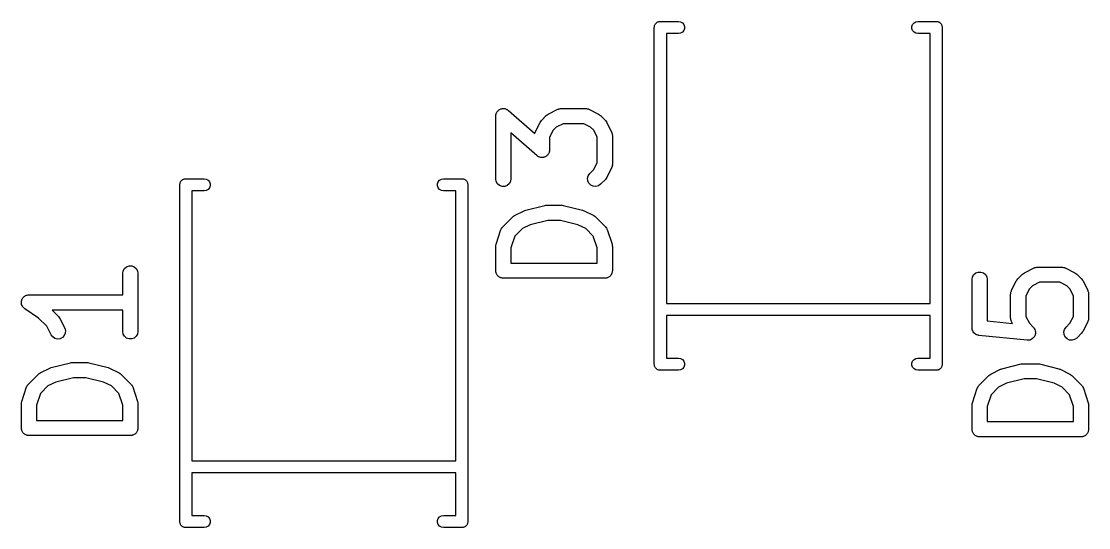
# Model space of a CAD drawing. Extents: x 4 to 27.8, y 3.9 to 24.1.
# Drawn here: x 3.99 to 14.51, y 17.53 to 22.52 of the extents above; entities that cross this region are included whole.
import ezdxf

# ---------------------------------------------------------------- set-up
doc = ezdxf.new("R2010")
doc.units = 0
doc.header["$MEASUREMENT"] = 0
doc.layers.add('BLACK', color=7, linetype='CONTINUOUS')

msp = doc.modelspace()

# ---------------------------------------------------------------- linework, layer by layer
at = {"layer": 'Black'}
for p, q in [((10.231, 22.457), (10.2319, 22.4622)), ((10.231, 19.137), (10.231, 22.457)), ((10.2319, 22.4674), (10.2337, 22.4723)), ((10.2319, 22.4622), (10.2319, 22.4674)), ((10.2337, 22.4723), (10.2346, 22.4775)), ((10.2346, 22.4775), (10.2372, 22.4821)), ((10.2372, 22.4821), (10.239, 22.487)), ((10.239, 22.487), (10.2424, 22.491)), ((10.2424, 22.491), (10.245, 22.4956)), ((10.245, 22.4956), (10.2491, 22.4989)), ((10.2491, 22.4989), (10.2524, 22.503)), ((10.2524, 22.503), (10.257, 22.5056)), ((10.257, 22.5056), (10.261, 22.509)), ((10.261, 22.509), (10.2659, 22.5108)), ((10.2659, 22.5108), (10.2705, 22.5134)), ((10.2705, 22.5134), (10.2757, 22.5143)), ((10.2757, 22.5143), (10.2806, 22.5161)), ((10.2806, 22.5161), (10.2858, 22.5161)), ((10.2858, 22.5161), (10.291, 22.517)), ((10.291, 22.517), (10.471, 22.517)), ((10.471, 22.517), (10.4915, 22.5134)), ((10.4915, 22.5134), (10.5096, 22.503)), ((10.5096, 22.503), (10.523, 22.487)), ((10.523, 22.427), (10.5096, 22.411)), ((10.523, 22.487), (10.5301, 22.4674)), ((10.5301, 22.4466), (10.523, 22.427)), ((10.5301, 22.4674), (10.5301, 22.4466)), ((12.7719, 22.4674), (12.779, 22.487)), ((12.7719, 22.4466), (12.7719, 22.4674)), ((12.779, 22.427), (12.7719, 22.4466)), ((12.779, 22.487), (12.7924, 22.503)), ((12.7924, 22.411), (12.779, 22.427)), ((12.7924, 22.503), (12.8105, 22.5134)), ((12.8105, 22.5134), (12.831, 22.517)), ((12.831, 22.517), (13.011, 22.517)), ((13.011, 22.517), (13.0162, 22.5161)), ((13.0162, 22.5161), (13.0214, 22.5161)), ((13.0214, 22.5161), (13.0263, 22.5143)), ((13.0263, 22.5143), (13.0315, 22.5134)), ((13.0315, 22.5134), (13.0361, 22.5108)), ((13.0361, 22.5108), (13.041, 22.509)), ((13.041, 22.509), (13.045, 22.5056)), ((13.045, 22.5056), (13.0496, 22.503)), ((13.0496, 22.503), (13.0529, 22.4989)), ((13.0529, 22.4989), (13.057, 22.4956)), ((13.057, 22.4956), (13.0596, 22.491)), ((13.0596, 22.491), (13.063, 22.487)), ((13.063, 22.487), (13.0648, 22.4821)), ((13.0648, 22.4821), (13.0674, 22.4775)), ((13.0674, 22.4775), (13.0683, 22.4723)), ((13.0683, 22.4723), (13.0701, 22.4674)), ((13.0701, 22.4674), (13.0701, 22.4622)), ((13.0701, 22.4622), (13.071, 22.457)), ((13.071, 22.457), (13.071, 19.137)), ((10.471, 22.397), (10.351, 22.397)), ((10.351, 22.397), (10.351, 19.737)), ((10.4915, 22.4006), (10.471, 22.397)), ((10.5096, 22.411), (10.4915, 22.4006)), ((12.8105, 22.4006), (12.7924, 22.411)), ((12.831, 22.397), (12.8105, 22.4006)), ((12.951, 22.397), (12.831, 22.397)), ((12.951, 19.737), (12.951, 22.397)), ((8.66838, 21.5827), (8.66965, 21.5899)), ((8.66838, 20.9637), (8.66838, 21.5827)), ((8.66965, 21.5899), (8.66981, 21.5973)), ((8.66981, 21.5973), (8.6719, 21.6027)), ((8.6719, 21.6027), (8.6729, 21.6084)), ((8.6729, 21.6084), (8.67657, 21.6147)), ((8.67657, 21.6147), (8.67922, 21.6216)), ((8.67922, 21.6216), (8.68303, 21.6259)), ((8.68303, 21.6259), (8.68593, 21.6309)), ((8.68593, 21.6309), (8.69154, 21.6356)), ((8.69154, 21.6356), (8.69637, 21.6412)), ((8.69637, 21.6412), (8.70145, 21.6439)), ((8.70145, 21.6439), (8.70588, 21.6477)), ((8.70588, 21.6477), (8.71277, 21.6502)), ((8.71277, 21.6502), (8.71919, 21.6537)), ((8.71919, 21.6537), (8.72491, 21.6546)), ((8.72491, 21.6546), (8.73036, 21.6566)), ((8.73036, 21.6566), (8.73769, 21.6566)), ((8.73769, 21.6566), (8.74493, 21.6577)), ((8.74493, 21.6577), (8.75061, 21.6566)), ((8.75061, 21.6566), (8.7564, 21.6566)), ((8.7564, 21.6566), (8.7633, 21.6541)), ((8.7633, 21.6541), (8.77048, 21.6526)), ((8.77048, 21.6526), (8.77544, 21.6496)), ((8.77544, 21.6496), (8.78088, 21.6477)), ((8.78088, 21.6477), (8.7865, 21.643)), ((8.7865, 21.643), (8.79277, 21.6392)), ((8.79277, 21.6392), (9.05276, 21.4117)), ((9.11892, 21.5405), (9.16654, 21.5881)), ((9.16654, 21.5881), (9.17637, 21.595)), ((9.17637, 21.595), (9.18603, 21.6022)), ((9.18603, 21.6022), (9.28127, 21.6498)), ((9.28127, 21.6498), (9.28541, 21.651)), ((9.28541, 21.651), (9.28916, 21.6532)), ((9.28916, 21.6532), (9.29782, 21.6547)), ((9.29782, 21.6547), (9.30624, 21.6572)), ((9.30624, 21.6572), (9.31055, 21.657)), ((9.31055, 21.657), (9.31481, 21.6577)), ((9.31481, 21.6577), (9.5529, 21.6577)), ((9.5529, 21.6577), (9.55716, 21.657)), ((9.55716, 21.657), (9.56148, 21.6572)), ((9.56148, 21.6572), (9.5699, 21.6547)), ((9.5699, 21.6547), (9.57856, 21.6532)), ((9.57856, 21.6532), (9.5823, 21.651)), ((9.5823, 21.651), (9.58645, 21.6498)), ((9.58645, 21.6498), (9.68168, 21.6022)), ((9.68168, 21.6022), (9.69134, 21.595)), ((9.69134, 21.595), (9.70118, 21.5881)), ((9.70118, 21.5881), (9.74879, 21.5405)), ((9.05725, 21.4258), (9.10487, 21.521)), ((9.10487, 21.521), (9.11203, 21.5307)), ((9.11203, 21.5307), (9.11892, 21.5405)), ((9.264, 21.4735), (9.23359, 21.443)), ((9.33251, 21.5077), (9.264, 21.4735)), ((9.5352, 21.5077), (9.33251, 21.5077)), ((9.60372, 21.4735), (9.5352, 21.5077)), ((9.63412, 21.443), (9.60372, 21.4735)), ((9.74879, 21.5405), (9.75568, 21.5307)), ((9.75568, 21.5307), (9.76284, 21.521)), ((9.76284, 21.521), (9.81046, 21.4258)), ((9.07494, 21.1929), (8.81838, 21.4174)), ((8.81838, 21.4174), (8.81838, 20.9637)), ((9.05276, 21.4117), (9.05386, 21.4179)), ((9.05386, 21.4179), (9.05602, 21.4216)), ((9.05602, 21.4216), (9.05725, 21.4258)), ((9.23359, 21.443), (9.19933, 21.3745)), ((9.19933, 21.3745), (9.19933, 21.2494)), ((9.66838, 21.3745), (9.63412, 21.443)), ((9.66838, 21.1242), (9.66838, 21.3745)), ((9.81046, 21.4258), (9.8117, 21.4216)), ((9.8117, 21.4216), (9.81386, 21.4179)), ((9.81386, 21.4179), (9.81538, 21.4092)), ((9.81538, 21.4092), (9.81789, 21.4008)), ((9.81789, 21.4008), (9.81763, 21.3965)), ((9.81763, 21.3965), (9.81838, 21.3922)), ((9.81838, 21.3922), (9.81838, 21.1065)), ((9.08122, 21.1891), (9.07494, 21.1929)), ((9.08683, 21.1844), (9.08122, 21.1891)), ((9.09227, 21.1824), (9.08683, 21.1844)), ((9.09723, 21.1794), (9.09227, 21.1824)), ((9.10442, 21.178), (9.09723, 21.1794)), ((9.11131, 21.1755), (9.10442, 21.178)), ((9.1171, 21.1755), (9.11131, 21.1755)), ((9.12278, 21.1744), (9.1171, 21.1755)), ((9.13002, 21.1755), (9.12278, 21.1744)), ((9.13736, 21.1755), (9.13002, 21.1755)), ((9.1428, 21.1775), (9.13736, 21.1755)), ((9.14852, 21.1784), (9.1428, 21.1775)), ((9.15495, 21.1819), (9.14852, 21.1784)), ((9.16183, 21.1844), (9.15495, 21.1819)), ((9.16626, 21.1881), (9.16183, 21.1844)), ((9.17134, 21.1909), (9.16626, 21.1881)), ((9.17618, 21.1965), (9.17134, 21.1909)), ((9.18179, 21.2012), (9.17618, 21.1965)), ((9.18468, 21.2062), (9.18179, 21.2012)), ((9.1885, 21.2105), (9.18468, 21.2062)), ((9.19115, 21.2174), (9.1885, 21.2105)), ((9.19481, 21.2237), (9.19115, 21.2174)), ((9.19581, 21.2294), (9.19481, 21.2237)), ((9.19791, 21.2348), (9.19581, 21.2294)), ((9.19806, 21.2422), (9.19791, 21.2348)), ((9.19933, 21.2494), (9.19806, 21.2422)), ((9.59511, 21.0167), (9.63412, 21.0557)), ((9.63412, 21.0557), (9.66838, 21.1242)), ((9.81046, 21.073), (9.76284, 20.9777)), ((9.8117, 21.0771), (9.81046, 21.073)), ((9.81386, 21.0809), (9.8117, 21.0771)), ((9.81538, 21.0895), (9.81386, 21.0809)), ((9.81789, 21.0979), (9.81538, 21.0895)), ((9.81838, 21.1065), (9.81763, 21.1023)), ((9.81763, 21.1023), (9.81789, 21.0979)), ((5.56441, 20.94), (5.56704, 20.9446)), ((5.56704, 20.9446), (5.57106, 20.9479)), ((5.57106, 20.9479), (5.57443, 20.952)), ((5.57443, 20.952), (5.57898, 20.9546)), ((5.57898, 20.9546), (5.583, 20.958)), ((5.583, 20.958), (5.58793, 20.9598)), ((5.58793, 20.9598), (5.59248, 20.9624)), ((5.59248, 20.9624), (5.59765, 20.9633)), ((5.59765, 20.9633), (5.60258, 20.9651)), ((5.60258, 20.9651), (5.60783, 20.9651)), ((5.60783, 20.9651), (5.613, 20.966)), ((5.613, 20.966), (5.793, 20.966)), ((5.793, 20.966), (5.81352, 20.9624)), ((5.81352, 20.9624), (5.83157, 20.952)), ((5.83157, 20.952), (5.84496, 20.936)), ((8.10104, 20.936), (8.11443, 20.952)), ((8.11443, 20.952), (8.13248, 20.9624)), ((8.13248, 20.9624), (8.153, 20.966)), ((8.153, 20.966), (8.333, 20.966)), ((8.333, 20.966), (8.33817, 20.9651)), ((8.33817, 20.9651), (8.34342, 20.9651)), ((8.34342, 20.9651), (8.34835, 20.9633)), ((8.34835, 20.9633), (8.35352, 20.9624)), ((8.35352, 20.9624), (8.35807, 20.9598)), ((8.35807, 20.9598), (8.363, 20.958)), ((8.363, 20.958), (8.36702, 20.9546)), ((8.36702, 20.9546), (8.37157, 20.952)), ((8.37157, 20.952), (8.37494, 20.9479)), ((8.37494, 20.9479), (8.37896, 20.9446)), ((8.37896, 20.9446), (8.38159, 20.94)), ((8.6729, 20.938), (8.66838, 20.9637)), ((8.81838, 20.9637), (8.81386, 20.938)), ((9.57343, 20.9702), (9.58017, 20.9954)), ((9.5757, 20.9443), (9.57343, 20.9702)), ((9.58671, 20.9206), (9.5757, 20.9443)), ((9.58017, 20.9954), (9.59511, 21.0167)), ((9.74879, 20.9583), (9.70118, 20.9106)), ((9.75568, 20.9681), (9.74879, 20.9583)), ((9.76284, 20.9777), (9.75568, 20.9681)), ((5.553, 20.906), (5.55391, 20.9112)), ((5.553, 17.586), (5.553, 20.906)), ((5.55391, 20.9164), (5.55571, 20.9213)), ((5.55391, 20.9112), (5.55391, 20.9164)), ((5.55571, 20.9213), (5.55662, 20.9265)), ((5.55662, 20.9265), (5.55924, 20.9311)), ((5.55924, 20.9311), (5.56104, 20.936)), ((5.56104, 20.936), (5.56441, 20.94)), ((5.793, 20.846), (5.673, 20.846)), ((5.673, 20.846), (5.673, 18.186)), ((5.81352, 20.8496), (5.793, 20.846)), ((5.83157, 20.86), (5.81352, 20.8496)), ((5.84496, 20.876), (5.83157, 20.86)), ((5.84496, 20.936), (5.85209, 20.9164)), ((5.85209, 20.8956), (5.84496, 20.876)), ((5.85209, 20.9164), (5.85209, 20.8956)), ((8.09391, 20.9164), (8.10104, 20.936)), ((8.09391, 20.8956), (8.09391, 20.9164)), ((8.10104, 20.876), (8.09391, 20.8956)), ((8.11443, 20.86), (8.10104, 20.876)), ((8.13248, 20.8496), (8.11443, 20.86)), ((8.153, 20.846), (8.13248, 20.8496)), ((8.273, 20.846), (8.153, 20.846)), ((8.273, 18.186), (8.273, 20.846)), ((8.38159, 20.94), (8.38496, 20.936)), ((8.38496, 20.936), (8.38676, 20.9311)), ((8.38676, 20.9311), (8.38938, 20.9265)), ((8.38938, 20.9265), (8.39029, 20.9213)), ((8.39029, 20.9213), (8.39209, 20.9164)), ((8.39209, 20.9164), (8.39209, 20.9112)), ((8.39209, 20.9112), (8.393, 20.906)), ((8.393, 20.906), (8.393, 17.586)), ((8.68593, 20.9155), (8.6729, 20.938)), ((8.70588, 20.8987), (8.68593, 20.9155)), ((8.73036, 20.8898), (8.70588, 20.8987)), ((8.7564, 20.8898), (8.73036, 20.8898)), ((8.78088, 20.8987), (8.7564, 20.8898)), ((8.80083, 20.9155), (8.78088, 20.8987)), ((8.81386, 20.938), (8.80083, 20.9155)), ((9.60512, 20.9022), (9.58671, 20.9206)), ((9.62873, 20.8912), (9.60512, 20.9022)), ((9.65468, 20.889), (9.62873, 20.8912)), ((9.67984, 20.8957), (9.65468, 20.889)), ((9.70118, 20.9106), (9.67984, 20.8957)), ((8.8527, 20.6022), (8.94793, 20.6498)), ((8.94793, 20.6498), (8.9558, 20.6521)), ((8.9558, 20.6521), (8.96329, 20.6555)), ((8.96329, 20.6555), (9.15376, 20.7031)), ((9.15376, 20.7031), (9.16292, 20.7037)), ((9.16292, 20.7037), (9.17195, 20.7053)), ((9.17195, 20.7053), (9.31481, 20.7053)), ((9.31481, 20.7053), (9.32385, 20.7037)), ((9.32385, 20.7037), (9.333, 20.7031)), ((9.333, 20.7031), (9.52348, 20.6555)), ((9.52348, 20.6555), (9.53097, 20.6521)), ((9.53097, 20.6521), (9.53883, 20.6498)), ((9.53883, 20.6498), (9.63406, 20.6022)), ((8.73797, 20.4929), (8.8332, 20.5881)), ((8.8332, 20.5881), (8.84305, 20.595)), ((8.84305, 20.595), (8.8527, 20.6022)), ((9.18119, 20.5553), (9.00765, 20.512)), ((9.30558, 20.5553), (9.18119, 20.5553)), ((9.47911, 20.512), (9.30558, 20.5553)), ((9.63406, 20.6022), (9.64372, 20.595)), ((9.64372, 20.595), (9.65356, 20.5881)), ((9.65356, 20.5881), (9.74879, 20.4929)), ((8.67223, 20.3207), (8.71985, 20.4636)), ((8.71985, 20.4636), (8.72191, 20.4674)), ((8.72191, 20.4674), (8.72303, 20.4716)), ((8.72303, 20.4716), (8.72806, 20.4787)), ((8.72806, 20.4787), (8.73225, 20.4865)), ((8.73225, 20.4865), (8.73549, 20.4893)), ((8.73549, 20.4893), (8.73797, 20.4929)), ((8.93066, 20.4735), (8.85655, 20.3993)), ((9.00765, 20.512), (8.93066, 20.4735)), ((9.5561, 20.4735), (9.47911, 20.512)), ((9.63021, 20.3993), (9.5561, 20.4735)), ((9.74879, 20.4929), (9.75127, 20.4893)), ((9.75127, 20.4893), (9.75451, 20.4865)), ((9.75451, 20.4865), (9.75869, 20.4788)), ((9.75869, 20.4788), (9.76374, 20.4716)), ((9.76374, 20.4716), (9.76486, 20.4674)), ((9.76486, 20.4674), (9.76691, 20.4636)), ((9.76691, 20.4636), (9.81453, 20.3207)), ((8.67047, 20.3088), (8.67223, 20.3207)), ((8.85655, 20.3993), (8.81838, 20.2848)), ((9.66838, 20.2848), (9.63021, 20.3993)), ((9.81453, 20.3207), (9.81629, 20.3088)), ((8.66838, 20.297), (8.67047, 20.3088)), ((8.66838, 20.0589), (8.66838, 20.297)), ((8.81838, 20.2848), (8.81838, 20.1339)), ((9.66838, 20.1339), (9.66838, 20.2848)), ((9.81629, 20.3088), (9.81838, 20.297)), ((9.81838, 20.297), (9.81838, 20.0589)), ((5.02788, 20.0967), (5.05236, 20.1056)), ((5.05236, 20.1056), (5.07841, 20.1056)), ((5.07841, 20.1056), (5.10288, 20.0967)), ((8.81838, 20.1339), (9.66838, 20.1339)), ((4.99038, 20.0317), (4.9949, 20.0574)), ((4.99038, 19.821), (4.99038, 20.0317)), ((4.9949, 20.0574), (5.00793, 20.0799)), ((5.00793, 20.0799), (5.02788, 20.0967)), ((5.10288, 20.0967), (5.12283, 20.0799)), ((5.12283, 20.0799), (5.13586, 20.0574)), ((5.13586, 20.0574), (5.14038, 20.0317)), ((5.14038, 20.0317), (5.14038, 19.4603)), ((8.66952, 20.0524), (8.66838, 20.0589)), ((8.66952, 20.0459), (8.66952, 20.0524)), ((8.67176, 20.0397), (8.66952, 20.0459)), ((8.6729, 20.0333), (8.67176, 20.0397)), ((8.67619, 20.0276), (8.6729, 20.0333)), ((8.67843, 20.0214), (8.67619, 20.0276)), ((8.68265, 20.0164), (8.67843, 20.0214)), ((8.68593, 20.0107), (8.68265, 20.0164)), ((8.69095, 20.0065), (8.68593, 20.0107)), ((8.69517, 20.0015), (8.69095, 20.0065)), ((8.70085, 19.9982), (8.69517, 20.0015)), ((8.70588, 19.994), (8.70085, 19.9982)), ((9.78591, 19.9982), (9.78088, 19.994)), ((9.79159, 20.0015), (9.78591, 19.9982)), ((9.79581, 20.0065), (9.79159, 20.0015)), ((9.80083, 20.0107), (9.79581, 20.0065)), ((9.80411, 20.0164), (9.80083, 20.0107)), ((9.80833, 20.0214), (9.80411, 20.0164)), ((9.81058, 20.0276), (9.80833, 20.0214)), ((9.81386, 20.0333), (9.81058, 20.0276)), ((9.815, 20.0397), (9.81386, 20.0333)), ((9.81724, 20.0459), (9.815, 20.0397)), ((9.81838, 20.0589), (9.81724, 20.0524)), ((9.81724, 20.0524), (9.81724, 20.0459)), ((13.3644, 19.9721), (13.3689, 19.9977)), ((13.3689, 19.9977), (13.3819, 20.0203)), ((13.3819, 20.0203), (13.4019, 20.037)), ((13.4019, 20.037), (13.4264, 20.046)), ((13.4264, 20.046), (13.4524, 20.046)), ((13.4524, 20.046), (13.4769, 20.037)), ((13.4769, 20.037), (13.4968, 20.0203)), ((13.4968, 20.0203), (13.5099, 19.9977)), ((13.5099, 19.9977), (13.5144, 19.9721)), ((13.8149, 19.9775), (13.8625, 20.0251)), ((13.8625, 20.0251), (13.8724, 20.032)), ((13.8724, 20.032), (13.882, 20.0392)), ((13.882, 20.0392), (13.9773, 20.0868)), ((13.9773, 20.0868), (13.9814, 20.088)), ((13.9814, 20.088), (13.9852, 20.0902)), ((13.9852, 20.0902), (13.9938, 20.0917)), ((13.9938, 20.0917), (14.0022, 20.0942)), ((14.0022, 20.0942), (14.0066, 20.094)), ((14.0066, 20.094), (14.0108, 20.0947)), ((14.0108, 20.0947), (14.2489, 20.0947)), ((14.2489, 20.0947), (14.2532, 20.094)), ((14.2532, 20.094), (14.2575, 20.0942)), ((14.2575, 20.0942), (14.2659, 20.0917)), ((14.2659, 20.0917), (14.2746, 20.0902)), ((14.2746, 20.0902), (14.2783, 20.088)), ((14.2783, 20.088), (14.2824, 20.0868)), ((14.2824, 20.0868), (14.3777, 20.0392)), ((14.3777, 20.0392), (14.3873, 20.032)), ((14.3873, 20.032), (14.3972, 20.0251)), ((14.3972, 20.0251), (14.4448, 19.9775)), ((8.71205, 19.9917), (8.70588, 19.994)), ((8.71773, 19.9884), (8.71205, 19.9917)), ((8.72419, 19.9873), (8.71773, 19.9884)), ((8.73036, 19.985), (8.72419, 19.9873)), ((8.73692, 19.985), (8.73036, 19.985)), ((8.74338, 19.9839), (8.73692, 19.985)), ((9.74338, 19.9839), (8.74338, 19.9839)), ((9.74984, 19.985), (9.74338, 19.9839)), ((9.7564, 19.985), (9.74984, 19.985)), ((9.76257, 19.9873), (9.7564, 19.985)), ((9.76903, 19.9884), (9.76257, 19.9873)), ((9.77471, 19.9917), (9.76903, 19.9884)), ((9.78088, 19.994), (9.77471, 19.9917)), ((13.3644, 19.4959), (13.3644, 19.9721)), ((13.5144, 19.9721), (13.5144, 19.5638)), ((13.7533, 19.8628), (13.8009, 19.958)), ((13.8009, 19.958), (13.808, 19.9677)), ((13.808, 19.9677), (13.8149, 19.9775)), ((13.96, 19.9105), (13.9296, 19.8801)), ((14.0285, 19.9447), (13.96, 19.9105)), ((14.2312, 19.9447), (14.0285, 19.9447)), ((14.2997, 19.9105), (14.2312, 19.9447)), ((14.3301, 19.8801), (14.2997, 19.9105)), ((14.4448, 19.9775), (14.4517, 19.9677)), ((14.4517, 19.9677), (14.4588, 19.958)), ((14.4588, 19.958), (14.5065, 19.8628)), ((4.00043, 19.7835), (4.00618, 19.7904)), ((4.00618, 19.7904), (4.01115, 19.7978)), ((4.01115, 19.7978), (4.0145, 19.8003)), ((4.0145, 19.8003), (4.01717, 19.8035)), ((4.01717, 19.8035), (4.02492, 19.8079)), ((4.02492, 19.8079), (4.03214, 19.8132)), ((4.03214, 19.8132), (4.03613, 19.8144)), ((4.03613, 19.8144), (4.03973, 19.8165)), ((4.03973, 19.8165), (4.04855, 19.818)), ((4.04855, 19.818), (4.05714, 19.8205)), ((4.05714, 19.8205), (4.06128, 19.8203)), ((4.06128, 19.8203), (4.06538, 19.821)), ((4.06538, 19.821), (4.99038, 19.821)), ((13.7453, 19.8292), (13.7461, 19.8335)), ((13.7453, 19.5911), (13.7453, 19.8292)), ((13.7458, 19.8378), (13.7483, 19.8462)), ((13.7461, 19.8335), (13.7458, 19.8378)), ((13.7483, 19.8462), (13.7499, 19.8549)), ((13.7499, 19.8549), (13.752, 19.8586)), ((13.752, 19.8586), (13.7533, 19.8628)), ((13.9296, 19.8801), (13.8953, 19.8115)), ((13.8953, 19.8115), (13.8953, 19.6088)), ((14.3644, 19.8115), (14.3301, 19.8801)), ((14.3644, 19.6088), (14.3644, 19.8115)), ((14.5065, 19.8628), (14.5077, 19.8586)), ((14.5077, 19.8586), (14.5099, 19.8549)), ((14.5099, 19.8549), (14.5114, 19.8462)), ((14.5114, 19.8462), (14.5139, 19.8378)), ((14.5139, 19.8378), (14.5136, 19.8335)), ((14.5136, 19.8335), (14.5144, 19.8292)), ((14.5144, 19.8292), (14.5144, 19.5911)), ((3.99054, 19.7508), (3.99152, 19.7549)), ((3.99152, 19.7419), (3.99054, 19.7508)), ((3.99152, 19.759), (3.99458, 19.7674)), ((3.99152, 19.7549), (3.99152, 19.759)), ((3.99152, 19.733), (3.99152, 19.7419)), ((3.99294, 19.7291), (3.99152, 19.733)), ((3.9934, 19.7249), (3.99294, 19.7291)), ((3.99737, 19.7169), (3.9934, 19.7249)), ((3.99458, 19.7674), (3.9967, 19.7761)), ((3.9967, 19.7761), (3.99901, 19.7796)), ((4.00043, 19.7085), (3.99737, 19.7169)), ((3.99901, 19.7796), (4.00043, 19.7835)), ((4.0031, 19.7053), (4.00043, 19.7085)), ((4.00494, 19.7016), (4.0031, 19.7053)), ((4.01142, 19.6954), (4.00494, 19.7016)), ((4.01717, 19.6885), (4.01142, 19.6954)), ((4.02077, 19.6865), (4.01717, 19.6885)), ((4.02378, 19.6836), (4.02077, 19.6865)), ((4.16046, 19.5925), (4.02378, 19.6836)), ((10.351, 19.737), (12.951, 19.737)), ((4.24184, 19.5111), (4.16046, 19.5925)), ((4.99038, 19.671), (4.29407, 19.671)), ((4.29407, 19.671), (4.35651, 19.6086)), ((4.35651, 19.6086), (4.3634, 19.5987)), ((4.3634, 19.5987), (4.37056, 19.5891)), ((4.37056, 19.5891), (4.41818, 19.4938)), ((4.99038, 19.4603), (4.99038, 19.671)), ((12.951, 19.617), (10.351, 19.617)), ((10.351, 19.617), (10.351, 19.197)), ((12.951, 19.197), (12.951, 19.617)), ((13.7461, 19.5869), (13.7453, 19.5911)), ((13.7458, 19.5826), (13.7461, 19.5869)), ((13.7483, 19.5741), (13.7458, 19.5826)), ((13.8953, 19.6088), (13.9296, 19.5403)), ((14.3301, 19.5403), (14.3644, 19.6088)), ((14.5139, 19.5826), (14.5114, 19.5741)), ((14.5144, 19.5911), (14.5136, 19.5869)), ((14.5136, 19.5869), (14.5139, 19.5826)), ((4.28401, 19.4267), (4.24184, 19.5111)), ((4.41818, 19.4938), (4.4256, 19.4689)), ((13.3649, 19.4931), (13.3644, 19.4959)), ((13.3646, 19.4903), (13.3649, 19.4931)), ((13.3671, 19.4804), (13.3646, 19.4903)), ((13.3689, 19.4703), (13.3671, 19.4804)), ((13.3703, 19.4678), (13.3689, 19.4703)), ((13.5144, 19.5638), (13.7626, 19.539)), ((13.7499, 19.5655), (13.7483, 19.5741)), ((13.752, 19.5617), (13.7499, 19.5655)), ((13.7533, 19.5576), (13.752, 19.5617)), ((13.7626, 19.539), (13.7533, 19.5576)), ((13.9296, 19.5403), (13.9686, 19.5013)), ((13.9686, 19.5013), (13.9689, 19.5009)), ((13.9689, 19.5009), (13.9693, 19.5007)), ((13.9693, 19.5007), (13.9763, 19.4903)), ((13.9763, 19.4903), (13.9835, 19.48)), ((13.9835, 19.48), (13.9837, 19.4795)), ((13.9837, 19.4795), (13.9839, 19.4791)), ((13.9839, 19.4791), (13.987, 19.4669)), ((14.2694, 19.4548), (14.2762, 19.48)), ((14.2762, 19.48), (14.2911, 19.5013)), ((14.2911, 19.5013), (14.3301, 19.5403)), ((14.5065, 19.5576), (14.4588, 19.4624)), ((14.5077, 19.5617), (14.5065, 19.5576)), ((14.5099, 19.5655), (14.5077, 19.5617)), ((14.5114, 19.5741), (14.5099, 19.5655)), ((4.29953, 19.4058), (4.28401, 19.4267)), ((4.32127, 19.3915), (4.29953, 19.4058)), ((4.3466, 19.3854), (4.32127, 19.3915)), ((4.37248, 19.3884), (4.3466, 19.3854)), ((4.39578, 19.4), (4.37248, 19.3884)), ((4.41368, 19.419), (4.39578, 19.4)), ((4.42404, 19.4429), (4.41368, 19.419)), ((4.4256, 19.4689), (4.42404, 19.4429)), ((4.9949, 19.4346), (4.99038, 19.4603)), ((5.00793, 19.4121), (4.9949, 19.4346)), ((5.02788, 19.3953), (5.00793, 19.4121)), ((5.05236, 19.3864), (5.02788, 19.3953)), ((5.07841, 19.3864), (5.05236, 19.3864)), ((5.10288, 19.3953), (5.07841, 19.3864)), ((5.12283, 19.4121), (5.10288, 19.3953)), ((5.13586, 19.4346), (5.12283, 19.4121)), ((5.14038, 19.4603), (5.13586, 19.4346)), ((13.371, 19.4651), (13.3703, 19.4678)), ((13.3768, 19.4566), (13.371, 19.4651)), ((13.3819, 19.4477), (13.3768, 19.4566)), ((13.3841, 19.4459), (13.3819, 19.4477)), ((13.3857, 19.4435), (13.3841, 19.4459)), ((13.394, 19.4375), (13.3857, 19.4435)), ((13.4019, 19.431), (13.394, 19.4375)), ((13.4045, 19.43), (13.4019, 19.431)), ((13.4068, 19.4283), (13.4045, 19.43)), ((13.4167, 19.4256), (13.4068, 19.4283)), ((13.4264, 19.422), (13.4167, 19.4256)), ((13.4292, 19.422), (13.4264, 19.422)), ((13.4319, 19.4213), (13.4292, 19.422)), ((13.9081, 19.3737), (13.4319, 19.4213)), ((13.9086, 19.3737), (13.9081, 19.3737)), ((13.909, 19.3736), (13.9086, 19.3737)), ((13.9215, 19.3747), (13.909, 19.3736)), ((13.9341, 19.3756), (13.9215, 19.3747)), ((13.9345, 19.3758), (13.9341, 19.3756)), ((13.935, 19.3758), (13.9345, 19.3758)), ((13.9464, 19.3811), (13.935, 19.3758)), ((13.9578, 19.3863), (13.9464, 19.3811)), ((13.9582, 19.3866), (13.9578, 19.3863)), ((13.9586, 19.3868), (13.9582, 19.3866)), ((13.9675, 19.3958), (13.9586, 19.3868)), ((13.9765, 19.4045), (13.9675, 19.3958)), ((13.9767, 19.4049), (13.9765, 19.4045)), ((13.977, 19.4053), (13.9767, 19.4049)), ((13.9823, 19.4167), (13.977, 19.4053)), ((13.9878, 19.428), (13.9823, 19.4167)), ((13.987, 19.4669), (13.9903, 19.4548)), ((13.988, 19.4289), (13.9878, 19.4284)), ((13.9878, 19.4284), (13.9878, 19.428)), ((13.9891, 19.4413), (13.988, 19.4289)), ((13.9904, 19.4539), (13.9891, 19.4413)), ((13.9903, 19.4548), (13.9902, 19.4544)), ((13.9902, 19.4544), (13.9904, 19.4539)), ((14.2717, 19.4289), (14.2694, 19.4548)), ((14.2827, 19.4053), (14.2717, 19.4289)), ((14.3011, 19.3868), (14.2827, 19.4053)), ((14.3247, 19.3758), (14.3011, 19.3868)), ((14.3507, 19.3736), (14.3247, 19.3758)), ((14.3758, 19.3803), (14.3507, 19.3736)), ((14.3972, 19.3953), (14.3758, 19.3803)), ((14.4448, 19.4429), (14.3972, 19.3953)), ((14.4517, 19.4527), (14.4448, 19.4429)), ((14.4588, 19.4624), (14.4517, 19.4527)), ((4.48492, 19.1527), (4.49395, 19.1543)), ((4.49395, 19.1543), (4.63681, 19.1543)), ((4.63681, 19.1543), (4.64585, 19.1527)), ((10.351, 19.197), (10.471, 19.197)), ((10.471, 19.197), (10.4915, 19.1934)), ((10.4915, 19.1934), (10.5096, 19.183)), ((10.5096, 19.183), (10.523, 19.167)), ((10.523, 19.167), (10.5301, 19.1474)), ((12.7719, 19.1474), (12.779, 19.167)), ((12.779, 19.167), (12.7924, 19.183)), ((12.7924, 19.183), (12.8105, 19.1934)), ((12.8105, 19.1934), (12.831, 19.197)), ((12.831, 19.197), (12.951, 19.197)), ((4.16505, 19.044), (4.1747, 19.0512)), ((4.1747, 19.0512), (4.26993, 19.0988)), ((4.26993, 19.0988), (4.2778, 19.1011)), ((4.2778, 19.1011), (4.28529, 19.1045)), ((4.28529, 19.1045), (4.47576, 19.1521)), ((4.47576, 19.1521), (4.48492, 19.1527)), ((4.64585, 19.1527), (4.655, 19.1521)), ((4.655, 19.1521), (4.84548, 19.1045)), ((4.84548, 19.1045), (4.85297, 19.1011)), ((4.85297, 19.1011), (4.86083, 19.0988)), ((4.86083, 19.0988), (4.95606, 19.0512)), ((4.95606, 19.0512), (4.96572, 19.044)), ((10.2319, 19.1318), (10.231, 19.137)), ((10.2319, 19.1266), (10.2319, 19.1318)), ((10.2337, 19.1217), (10.2319, 19.1266)), ((10.2346, 19.1165), (10.2337, 19.1217)), ((10.2372, 19.1119), (10.2346, 19.1165)), ((10.239, 19.107), (10.2372, 19.1119)), ((10.2424, 19.103), (10.239, 19.107)), ((10.245, 19.0984), (10.2424, 19.103)), ((10.2491, 19.0951), (10.245, 19.0984)), ((10.2524, 19.091), (10.2491, 19.0951)), ((10.257, 19.0884), (10.2524, 19.091)), ((10.261, 19.085), (10.257, 19.0884)), ((10.2659, 19.0832), (10.261, 19.085)), ((10.2705, 19.0806), (10.2659, 19.0832)), ((10.2757, 19.0797), (10.2705, 19.0806)), ((10.2806, 19.0779), (10.2757, 19.0797)), ((10.2858, 19.0779), (10.2806, 19.0779)), ((10.291, 19.077), (10.2858, 19.0779)), ((10.471, 19.077), (10.291, 19.077)), ((10.4915, 19.0806), (10.471, 19.077)), ((10.5096, 19.091), (10.4915, 19.0806)), ((10.523, 19.107), (10.5096, 19.091)), ((10.5301, 19.1266), (10.523, 19.107)), ((10.5301, 19.1474), (10.5301, 19.1266)), ((12.7719, 19.1266), (12.7719, 19.1474)), ((12.779, 19.107), (12.7719, 19.1266)), ((12.7924, 19.091), (12.779, 19.107)), ((12.8105, 19.0806), (12.7924, 19.091)), ((12.831, 19.077), (12.8105, 19.0806)), ((13.011, 19.077), (12.831, 19.077)), ((13.0162, 19.0779), (13.011, 19.077)), ((13.0214, 19.0779), (13.0162, 19.0779)), ((13.0263, 19.0797), (13.0214, 19.0779)), ((13.0315, 19.0806), (13.0263, 19.0797)), ((13.0361, 19.0832), (13.0315, 19.0806)), ((13.041, 19.085), (13.0361, 19.0832)), ((13.045, 19.0884), (13.041, 19.085)), ((13.0496, 19.091), (13.045, 19.0884)), ((13.0529, 19.0951), (13.0496, 19.091)), ((13.057, 19.0984), (13.0529, 19.0951)), ((13.0596, 19.103), (13.057, 19.0984)), ((13.063, 19.107), (13.0596, 19.103)), ((13.0648, 19.1119), (13.063, 19.107)), ((13.0674, 19.1165), (13.0648, 19.1119)), ((13.0683, 19.1217), (13.0674, 19.1165)), ((13.0701, 19.1266), (13.0683, 19.1217)), ((13.071, 19.137), (13.0701, 19.1318)), ((13.0701, 19.1318), (13.0701, 19.1266)), ((13.5487, 19.0392), (13.6439, 19.0868)), ((13.6439, 19.0868), (13.6518, 19.0891)), ((13.6518, 19.0891), (13.6593, 19.0925)), ((13.6593, 19.0925), (13.8498, 19.1401)), ((13.8498, 19.1401), (13.8589, 19.1407)), ((13.8589, 19.1407), (13.868, 19.1423)), ((13.868, 19.1423), (14.0108, 19.1423)), ((14.0108, 19.1423), (14.0198, 19.1407)), ((14.0198, 19.1407), (14.029, 19.1401)), ((14.029, 19.1401), (14.2195, 19.0925)), ((14.2195, 19.0925), (14.227, 19.0891)), ((14.227, 19.0891), (14.2348, 19.0868)), ((14.2348, 19.0868), (14.3301, 19.0392)), ((4.05997, 18.9419), (4.1552, 19.0371)), ((4.1552, 19.0371), (4.16505, 19.044)), ((4.32965, 18.961), (4.25266, 18.9225)), ((4.50319, 19.0043), (4.32965, 18.961)), ((4.62758, 19.0043), (4.50319, 19.0043)), ((4.80111, 18.961), (4.62758, 19.0043)), ((4.8781, 18.9225), (4.80111, 18.961)), ((4.96572, 19.044), (4.97556, 19.0371)), ((4.97556, 19.0371), (5.07079, 18.9419)), ((13.434, 18.9299), (13.5292, 19.0251)), ((13.5292, 19.0251), (13.539, 19.032)), ((13.539, 19.032), (13.5487, 19.0392)), ((13.7037, 18.949), (13.6267, 18.9105)), ((13.8772, 18.9923), (13.7037, 18.949)), ((14.0016, 18.9923), (13.8772, 18.9923)), ((14.1751, 18.949), (14.0016, 18.9923)), ((14.2521, 18.9105), (14.1751, 18.949)), ((14.3301, 19.0392), (14.3397, 19.032)), ((14.3397, 19.032), (14.3496, 19.0251)), ((14.3496, 19.0251), (14.4448, 18.9299)), ((3.99423, 18.7697), (4.04185, 18.9126)), ((4.04185, 18.9126), (4.04391, 18.9164)), ((4.04391, 18.9164), (4.04503, 18.9206)), ((4.04503, 18.9206), (4.05007, 18.9277)), ((4.05007, 18.9277), (4.05425, 18.9355)), ((4.05425, 18.9355), (4.05749, 18.9383)), ((4.05749, 18.9383), (4.05997, 18.9419)), ((4.17855, 18.8483), (4.14038, 18.7338)), ((4.25266, 18.9225), (4.17855, 18.8483)), ((4.95221, 18.8483), (4.8781, 18.9225)), ((4.99038, 18.7338), (4.95221, 18.8483)), ((5.07079, 18.9419), (5.07327, 18.9383)), ((5.07327, 18.9383), (5.07651, 18.9355)), ((5.07651, 18.9355), (5.08069, 18.9278)), ((5.08069, 18.9278), (5.08574, 18.9206)), ((5.08574, 18.9206), (5.08686, 18.9164)), ((5.08686, 18.9164), (5.08891, 18.9126)), ((5.08891, 18.9126), (5.13653, 18.7697)), ((13.3682, 18.7577), (13.4158, 18.9006)), ((13.4158, 18.9006), (13.4179, 18.9044)), ((13.4179, 18.9044), (13.419, 18.9086)), ((13.419, 18.9086), (13.4241, 18.9157)), ((13.4241, 18.9157), (13.4283, 18.9235)), ((13.4283, 18.9235), (13.4315, 18.9263)), ((13.4315, 18.9263), (13.434, 18.9299)), ((13.6267, 18.9105), (13.5526, 18.8363)), ((14.3262, 18.8363), (14.2521, 18.9105)), ((14.4448, 18.9299), (14.4473, 18.9263)), ((14.4473, 18.9263), (14.4505, 18.9235)), ((14.4505, 18.9235), (14.4547, 18.9158)), ((14.4547, 18.9158), (14.4597, 18.9086)), ((14.4597, 18.9086), (14.4609, 18.9044)), ((14.4609, 18.9044), (14.4629, 18.9006)), ((14.4629, 18.9006), (14.5105, 18.7577)), ((3.99038, 18.746), (3.99247, 18.7578)), ((3.99038, 18.5079), (3.99038, 18.746)), ((3.99247, 18.7578), (3.99423, 18.7697)), ((4.14038, 18.7338), (4.14038, 18.5829)), ((4.99038, 18.5829), (4.99038, 18.7338)), ((5.13653, 18.7697), (5.13829, 18.7578)), ((5.13829, 18.7578), (5.14038, 18.746)), ((5.14038, 18.746), (5.14038, 18.5079)), ((13.3644, 18.734), (13.3665, 18.7458)), ((13.3644, 18.4959), (13.3644, 18.734)), ((13.3665, 18.7458), (13.3682, 18.7577)), ((13.5526, 18.8363), (13.5144, 18.7218)), ((14.3644, 18.7218), (14.3262, 18.8363)), ((14.5105, 18.7577), (14.5123, 18.7458)), ((14.5123, 18.7458), (14.5144, 18.734)), ((14.5144, 18.734), (14.5144, 18.4959)), ((13.5144, 18.7218), (13.5144, 18.5709)), ((14.3644, 18.5709), (14.3644, 18.7218)), ((4.14038, 18.5829), (4.99038, 18.5829)), ((13.5144, 18.5709), (14.3644, 18.5709)), ((3.99152, 18.5014), (3.99038, 18.5079)), ((3.99152, 18.4949), (3.99152, 18.5014)), ((3.99376, 18.4887), (3.99152, 18.4949)), ((3.9949, 18.4823), (3.99376, 18.4887)), ((3.99818, 18.4766), (3.9949, 18.4823)), ((4.00043, 18.4704), (3.99818, 18.4766)), ((4.00465, 18.4654), (4.00043, 18.4704)), ((4.00793, 18.4597), (4.00465, 18.4654)), ((4.01295, 18.4555), (4.00793, 18.4597)), ((4.01717, 18.4505), (4.01295, 18.4555)), ((4.02285, 18.4472), (4.01717, 18.4505)), ((4.02788, 18.443), (4.02285, 18.4472)), ((4.03405, 18.4407), (4.02788, 18.443)), ((4.03973, 18.4374), (4.03405, 18.4407)), ((4.04619, 18.4363), (4.03973, 18.4374)), ((4.05236, 18.434), (4.04619, 18.4363)), ((4.05892, 18.434), (4.05236, 18.434)), ((4.06538, 18.4329), (4.05892, 18.434)), ((5.06538, 18.4329), (4.06538, 18.4329)), ((5.07184, 18.434), (5.06538, 18.4329)), ((5.07841, 18.434), (5.07184, 18.434)), ((5.08457, 18.4363), (5.07841, 18.434)), ((5.09103, 18.4374), (5.08457, 18.4363)), ((5.09671, 18.4407), (5.09103, 18.4374)), ((5.10288, 18.443), (5.09671, 18.4407)), ((5.10791, 18.4472), (5.10288, 18.443)), ((5.11359, 18.4505), (5.10791, 18.4472)), ((5.11781, 18.4555), (5.11359, 18.4505)), ((5.12283, 18.4597), (5.11781, 18.4555)), ((5.12611, 18.4654), (5.12283, 18.4597)), ((5.13033, 18.4704), (5.12611, 18.4654)), ((5.13258, 18.4766), (5.13033, 18.4704)), ((5.13586, 18.4823), (5.13258, 18.4766)), ((5.137, 18.4887), (5.13586, 18.4823)), ((5.13924, 18.4949), (5.137, 18.4887)), ((5.14038, 18.5079), (5.13924, 18.5014)), ((5.13924, 18.5014), (5.13924, 18.4949)), ((13.3655, 18.4894), (13.3644, 18.4959)), ((13.3655, 18.4829), (13.3655, 18.4894)), ((13.3678, 18.4767), (13.3655, 18.4829)), ((13.3689, 18.4703), (13.3678, 18.4767)), ((13.3722, 18.4646), (13.3689, 18.4703)), ((13.3744, 18.4584), (13.3722, 18.4646)), ((13.3786, 18.4534), (13.3744, 18.4584)), ((13.3819, 18.4477), (13.3786, 18.4534)), ((13.387, 18.4435), (13.3819, 18.4477)), ((13.3912, 18.4385), (13.387, 18.4435)), ((13.3969, 18.4352), (13.3912, 18.4385)), ((13.4019, 18.431), (13.3969, 18.4352)), ((13.408, 18.4287), (13.4019, 18.431)), ((13.4137, 18.4254), (13.408, 18.4287)), ((13.4202, 18.4243), (13.4137, 18.4254)), ((13.4264, 18.422), (13.4202, 18.4243)), ((13.4329, 18.422), (13.4264, 18.422)), ((13.4394, 18.4209), (13.4329, 18.422)), ((14.4394, 18.4209), (13.4394, 18.4209)), ((14.4458, 18.422), (14.4394, 18.4209)), ((14.4524, 18.422), (14.4458, 18.422)), ((14.4586, 18.4243), (14.4524, 18.422)), ((14.465, 18.4254), (14.4586, 18.4243)), ((14.4707, 18.4287), (14.465, 18.4254)), ((14.4769, 18.431), (14.4707, 18.4287)), ((14.4819, 18.4352), (14.4769, 18.431)), ((14.4876, 18.4385), (14.4819, 18.4352)), ((14.4918, 18.4435), (14.4876, 18.4385)), ((14.4968, 18.4477), (14.4918, 18.4435)), ((14.5001, 18.4534), (14.4968, 18.4477)), ((14.5043, 18.4584), (14.5001, 18.4534)), ((14.5066, 18.4646), (14.5043, 18.4584)), ((14.5099, 18.4703), (14.5066, 18.4646)), ((14.511, 18.4767), (14.5099, 18.4703)), ((14.5132, 18.4829), (14.511, 18.4767)), ((14.5144, 18.4959), (14.5132, 18.4894)), ((14.5132, 18.4894), (14.5132, 18.4829)), ((5.673, 18.186), (8.273, 18.186)), ((8.273, 18.066), (5.673, 18.066)), ((5.673, 18.066), (5.673, 17.646)), ((8.273, 17.646), (8.273, 18.066)), ((5.55391, 17.5808), (5.553, 17.586)), ((5.55391, 17.5756), (5.55391, 17.5808)), ((5.55571, 17.5707), (5.55391, 17.5756)), ((5.673, 17.646), (5.793, 17.646)), ((5.793, 17.646), (5.81352, 17.6424)), ((5.81352, 17.6424), (5.83157, 17.632)), ((5.83157, 17.632), (5.84496, 17.616)), ((5.84496, 17.616), (5.85209, 17.5964)), ((5.85209, 17.5756), (5.84496, 17.556)), ((5.85209, 17.5964), (5.85209, 17.5756)), ((8.09391, 17.5964), (8.10104, 17.616)), ((8.09391, 17.5756), (8.09391, 17.5964)), ((8.10104, 17.556), (8.09391, 17.5756)), ((8.10104, 17.616), (8.11443, 17.632)), ((8.11443, 17.632), (8.13248, 17.6424)), ((8.13248, 17.6424), (8.153, 17.646)), ((8.153, 17.646), (8.273, 17.646)), ((8.39209, 17.5756), (8.39029, 17.5707)), ((8.393, 17.586), (8.39209, 17.5808)), ((8.39209, 17.5808), (8.39209, 17.5756)), ((5.55662, 17.5655), (5.55571, 17.5707)), ((5.55924, 17.5609), (5.55662, 17.5655)), ((5.56104, 17.556), (5.55924, 17.5609)), ((5.56441, 17.552), (5.56104, 17.556)), ((5.56704, 17.5474), (5.56441, 17.552)), ((5.57106, 17.5441), (5.56704, 17.5474)), ((5.57443, 17.54), (5.57106, 17.5441)), ((5.57898, 17.5374), (5.57443, 17.54)), ((5.583, 17.534), (5.57898, 17.5374)), ((5.58793, 17.5322), (5.583, 17.534)), ((5.59248, 17.5296), (5.58793, 17.5322)), ((5.59765, 17.5287), (5.59248, 17.5296)), ((5.60258, 17.5269), (5.59765, 17.5287)), ((5.60783, 17.5269), (5.60258, 17.5269)), ((5.613, 17.526), (5.60783, 17.5269)), ((5.793, 17.526), (5.613, 17.526)), ((5.81352, 17.5296), (5.793, 17.526)), ((5.83157, 17.54), (5.81352, 17.5296)), ((5.84496, 17.556), (5.83157, 17.54)), ((8.11443, 17.54), (8.10104, 17.556)), ((8.13248, 17.5296), (8.11443, 17.54)), ((8.153, 17.526), (8.13248, 17.5296)), ((8.333, 17.526), (8.153, 17.526)), ((8.33817, 17.5269), (8.333, 17.526)), ((8.34342, 17.5269), (8.33817, 17.5269)), ((8.34835, 17.5287), (8.34342, 17.5269)), ((8.35352, 17.5296), (8.34835, 17.5287)), ((8.35807, 17.5322), (8.35352, 17.5296)), ((8.363, 17.534), (8.35807, 17.5322)), ((8.36702, 17.5374), (8.363, 17.534)), ((8.37157, 17.54), (8.36702, 17.5374)), ((8.37494, 17.5441), (8.37157, 17.54)), ((8.37896, 17.5474), (8.37494, 17.5441)), ((8.38159, 17.552), (8.37896, 17.5474)), ((8.38496, 17.556), (8.38159, 17.552)), ((8.38676, 17.5609), (8.38496, 17.556)), ((8.38938, 17.5655), (8.38676, 17.5609)), ((8.39029, 17.5707), (8.38938, 17.5655))]:
    msp.add_line(p, q, dxfattribs=at)

doc.saveas('drawing.dxf')
